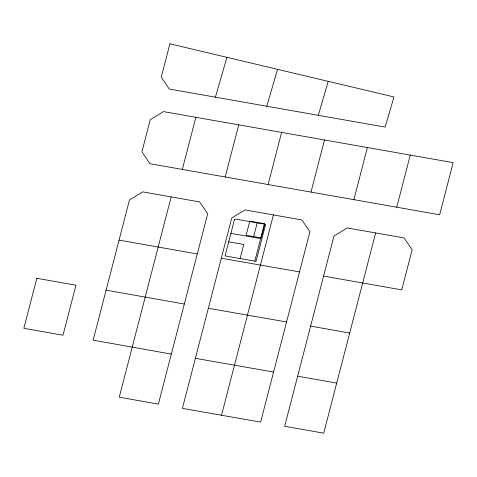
<?xml version="1.0" encoding="UTF-8"?>
<svg xmlns="http://www.w3.org/2000/svg" width="477" height="477" viewBox="0 0 477 477"><rect width="100%" height="100%" fill="white"/><g stroke="black" fill="none" stroke-linecap="round" stroke-linejoin="round"><path stroke-width="0.72" d="M268.122 184.539L439.651 214.775L453.15 162.645L163.468 111.594L150.255 119.661L141.913 151.877L149.969 163.724L268.122 184.539L281.585 132.409M311.01 192.094L324.467 139.964M171.177 196.894L119.256 397.174L158.358 404.138L207.704 213.744L199.63 201.926L142.683 191.867L129.458 199.964L93.146 340.167L171.332 354.089M182.315 169.424L195.856 117.3M225.198 176.997L238.744 124.843M195.373 358.328L182.411 408.378L260.621 422.109L309.925 231.762L301.893 219.933L244.957 209.91L231.75 217.983L195.373 358.328L273.583 372.06M240.104 258.552L243.747 244.468L228.716 241.827M253.651 236.556L257.3 222.479M254.819 261.14L264.395 224.16M221.519 415.24L273.428 214.924M353.886 199.66L367.385 147.53M375.649 232.943L323.716 433.182L284.674 426.277L333.972 236.002L347.178 227.934L404.091 237.94L412.146 249.787L401.741 289.873L323.585 276.094M396.769 207.215L410.268 155.085M215.395 97.183L226.921 57.347M266.774 106.234L277.548 69.35M318.308 115.315L328.224 81.376M221.31 258.254L299.526 271.896M208.348 308.273L286.558 321.975M230.904 233.378L260.657 238.607M119.059 240.122L197.281 253.955M310.622 326.119L349.695 333.041M106.097 290.147L184.301 304.04M297.66 376.18L336.696 383.103M36.818 278.294L23.85 328.307L63 335.224L75.968 285.21L36.818 278.294M169.913 43.818L161.256 77.214L169.287 89.044L385.142 127.097L393.96 96.956L169.913 43.818M234.451 219.682L225.072 255.91L256.048 261.354L265.623 224.375L235.453 219.068L234.451 219.682M249.781 221.155L246.138 235.239L261.169 237.88L264.813 223.796L249.781 221.155"/></g></svg>
